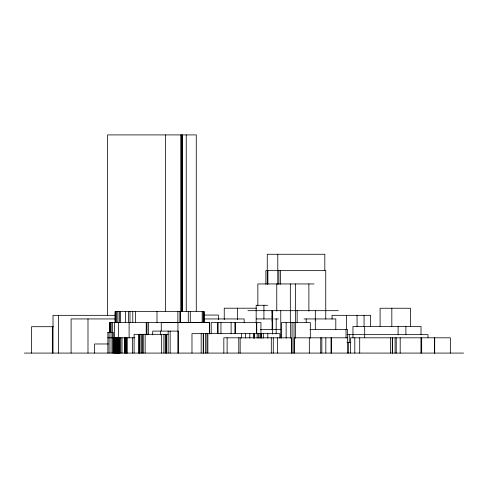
<?xml version="1.0" encoding="UTF-8"?>
<svg xmlns="http://www.w3.org/2000/svg" width="488" height="488" viewBox="0 0 488 488"><rect width="100%" height="100%" fill="white"/><g stroke="black" fill="none" stroke-linecap="round" stroke-linejoin="round"><path stroke-width="0.73" d="M272.127 321.256L272.127 320.085M272.127 317.731L272.127 315.382M272.127 314.205L272.127 310.679L272.127 329.485M315.321 320.085L315.321 310.679M314.028 283.943L257.853 283.943L257.853 305.744M267.637 305.281L256.169 305.281L256.169 322.653M256.432 308.209L224.242 308.209L224.242 319.616M247.904 310.679L338.373 310.679M203.563 315.053L218.398 315.053L218.398 319.616M115.571 315.327L53.021 315.327L53.021 353.08M115.65 318.939L71.096 318.939L71.096 353.08M203.795 318.939L244.165 318.939L244.165 322.733M256.169 318.939L273.292 318.939M274.695 318.939L278.398 318.939M303.993 318.939L335.799 318.939L335.799 329.559M53.473 326.71L31.488 326.71L31.488 353.08M260.476 329.485L280.771 329.485M309.862 329.485L347.529 329.485L347.523 353.08M107.848 332.352L113.32 332.352L113.32 353.086M168.153 334.317L134.096 334.317L134.096 353.08M347.005 334.646L427.976 334.646L427.976 337.592M107.848 337.818L134.792 337.812M347.523 337.812L294.185 337.812L294.185 353.08M346.962 342.533L350.866 342.533M108.336 343.973L94.648 343.973L94.648 353.08M24.4 353.08L463.6 353.08M272.225 329.485L272.658 329.485M450.351 353.08L450.351 337.812L350.451 337.812L350.451 353.08M434.698 337.812L434.698 353.08M434.43 337.812L434.43 353.08M421.681 337.812L421.681 353.08M421.01 334.646L421.01 326.448L352.946 326.448L352.946 337.592M420.949 337.812L420.949 353.08M410.432 326.448L410.432 308.239L380.097 308.239L380.097 326.448M405.894 326.448L405.894 334.646M400.19 337.812L400.19 353.08M398.11 326.448L398.11 334.646M396.238 337.812L396.238 353.08M395.073 337.812L395.073 353.08M392.364 337.812L392.364 353.08M392.285 337.812L392.285 353.08M391.827 308.239L391.827 326.448M390.424 337.812L390.424 353.08M370.642 326.655L370.642 315.327L332.035 315.327L332.035 319.103M364.682 326.448L364.682 337.592M364.054 315.327L364.054 326.655M359.705 337.812L359.705 353.08M357.064 315.327L357.064 326.655M354.794 337.812L354.794 353.08M349.255 334.646L349.255 342.753M348.652 342.533L348.652 353.08M346.632 315.327L346.632 329.675M346.035 329.485L346.035 337.855M331.541 337.812L331.541 353.08M331.029 337.812L331.029 353.08M325.825 337.812L325.825 353.08M325.752 319.048L325.752 270.645L265.868 270.645L265.868 284.254M324.819 270.645L324.819 254.266L267.259 254.266L267.259 284.254M321.836 337.812L321.836 353.08M320.732 337.812L320.732 353.08M315.291 318.939L315.321 329.485M310.331 338.184L310.331 322.55L281.661 322.55L281.661 338.184M309.325 337.812L309.325 353.08M308.886 283.943L308.886 311.106M306.202 318.939L306.202 322.653M297.143 310.679L297.143 322.714M295.447 283.943L295.49 338.184M294.032 322.55L294.032 353.08M292.068 322.55L292.068 353.08M291.531 353.08L291.531 337.812L223.833 337.812L223.833 353.08M290.653 322.55L290.653 338.184M290.329 283.943L290.329 322.69M286.145 322.55L286.145 338.184M280.771 310.679L280.771 337.855M280.447 270.645L280.447 284.254M279.892 338.135L279.892 333.652L191.979 333.652L191.979 353.08M278.88 270.645L278.88 284.254M277.788 254.266L277.788 284.254M277.44 337.812L277.44 353.08M276.769 283.943L276.769 311.002M276.178 318.939L276.178 333.804M273.28 337.812L273.28 353.08M272.658 310.679L272.658 334.054M271.298 337.812L271.298 353.08M267.894 270.645L267.894 284.254M267.82 333.652L267.82 338.135M263.916 305.281L263.916 318.939M263.3 333.652L263.3 338.135M261.196 333.652L261.196 338.135M261.068 333.652L261.068 338.135M260.946 333.719L260.946 322.55L211.194 322.55L211.194 333.719M260.025 333.652L260.025 338.135M258.353 333.652L258.353 338.135M257.17 333.652L257.17 338.135M256.743 322.55L256.743 333.719M256.542 322.55L256.542 333.719M254.254 333.652L254.254 338.135M254.23 333.652L254.23 338.135M253.742 333.652L253.742 338.135M249.832 333.652L249.832 338.135M245.434 333.652L245.434 338.135M241.621 333.652L241.621 338.135M240.163 337.812L240.163 353.08M238.784 337.812L238.784 353.08M237.388 308.209L237.388 319.616M235.253 322.55L235.253 333.719M235.015 322.55L235.015 333.719M231.117 322.55L231.117 333.719M227.115 337.812L227.115 353.08M220.948 322.55L220.948 333.719M218.124 322.55L218.124 333.719M217.355 322.55L217.355 333.719M209.633 334.024L209.633 322.635L109.715 322.635L109.715 332.352M209.486 333.719L209.486 322.55L161.26 322.55L161.26 330.736M207.864 333.652L207.864 353.08M206.936 333.652L206.936 353.08M205.442 333.652L205.442 353.08M204.124 322.635L204.124 311.533L115.138 311.533L115.138 322.635M204.021 311.533L204.021 322.635M203.508 333.652L203.508 353.08M203.221 333.652L203.221 353.08M203.13 311.533L203.13 322.635M202.191 311.533L202.191 322.635M201.172 333.652L201.172 353.08M196.267 311.271L196.267 134.914L107.616 134.914L107.616 315.169M190.283 311.533L190.283 322.635M188.289 311.533L188.289 322.635M186.239 134.914L186.239 311.271M182.17 134.914L182.17 311.271M182.048 134.914L182.048 311.271M181.707 134.914L181.707 311.271M180.761 134.914L180.761 311.271M180.584 311.533L180.584 322.635M179.877 311.533L179.877 322.635M178.273 353.08L178.273 331.102L152.701 331.102L152.701 334.89M177.949 322.55L177.949 353.08M177.876 311.533L177.876 322.635M170.159 331.102L170.159 353.08M168.153 331.102L168.153 353.08M166.615 334.317L166.615 353.08M166.115 334.317L166.115 353.08M165.566 134.914L165.566 311.368M165.267 334.317L165.267 353.08M163.883 334.317L163.883 353.08M161.516 334.317L161.516 353.08M160.528 331.102L160.528 334.89M157.008 311.533L157.008 322.635M148.559 322.635L148.559 334.78M146.864 322.635L146.864 334.78M146.766 322.635L146.766 334.78M146.235 322.635L146.235 334.78M145.131 334.317L145.131 353.08M143.277 334.317L143.277 353.08M142.465 334.317L142.465 353.08M141.642 334.317L141.642 353.08M140.019 334.317L140.019 353.08M139.434 334.317L139.434 353.08M139.251 334.317L139.251 353.08M138.574 334.317L138.574 353.08M135.383 311.533L135.383 322.635M132.779 311.533L132.779 322.635M132.529 337.812L132.529 353.08M129.997 311.533L129.997 322.635M129.113 322.635L129.113 337.818M128.399 311.533L128.399 322.635M127.179 337.812L127.179 353.08M126.715 337.818L126.715 353.086M126.575 337.818L126.575 353.086M126.38 337.818L126.38 353.086M126.026 337.818L126.026 353.086M125.812 337.818L125.812 353.086M125.617 311.533L125.617 322.635M124.946 337.818L124.946 353.086M124.452 337.818L124.44 353.086M122.031 337.818L122.031 353.086M120.823 337.818L120.823 353.086M120.634 311.533L120.634 322.635M119.877 337.818L119.908 353.086M119.633 337.818L119.633 353.086M119.42 311.533L119.42 322.635M119.401 337.818L119.401 353.086M118.627 337.818L118.627 353.086M118.553 322.635L118.553 337.818M118.194 337.818L118.194 353.086M118.047 337.818L118.047 353.086M117.95 311.533L117.95 322.635M117.858 337.818L117.864 353.086M117.547 337.818L117.547 353.086M116.748 311.533L116.748 322.635M116.278 337.818L116.278 353.086M116.162 337.818L116.162 353.086M115.912 337.818L115.918 353.086M115.802 311.533L115.802 322.635M115.778 337.818L115.778 353.086M115.412 311.533L115.412 322.635M115.211 311.533L115.211 322.635M114.912 337.818L114.912 353.086M114.509 322.635L114.509 337.818M114.399 337.818L114.399 353.086M114.186 337.818L114.186 353.086M114.064 337.818L114.064 353.086M112.618 322.635L112.618 332.352M112.423 332.352L112.423 353.086M111.16 322.635L111.16 332.352M111.044 332.352L111.044 353.086M110.136 322.635L110.136 332.352M109.824 322.635L109.824 332.352M109.074 332.352L109.074 353.086M107.897 332.352L107.848 353.086M87.992 318.939L87.992 353.08M58.493 315.327L58.493 353.08M52.338 326.71L52.338 353.08"/></g></svg>
